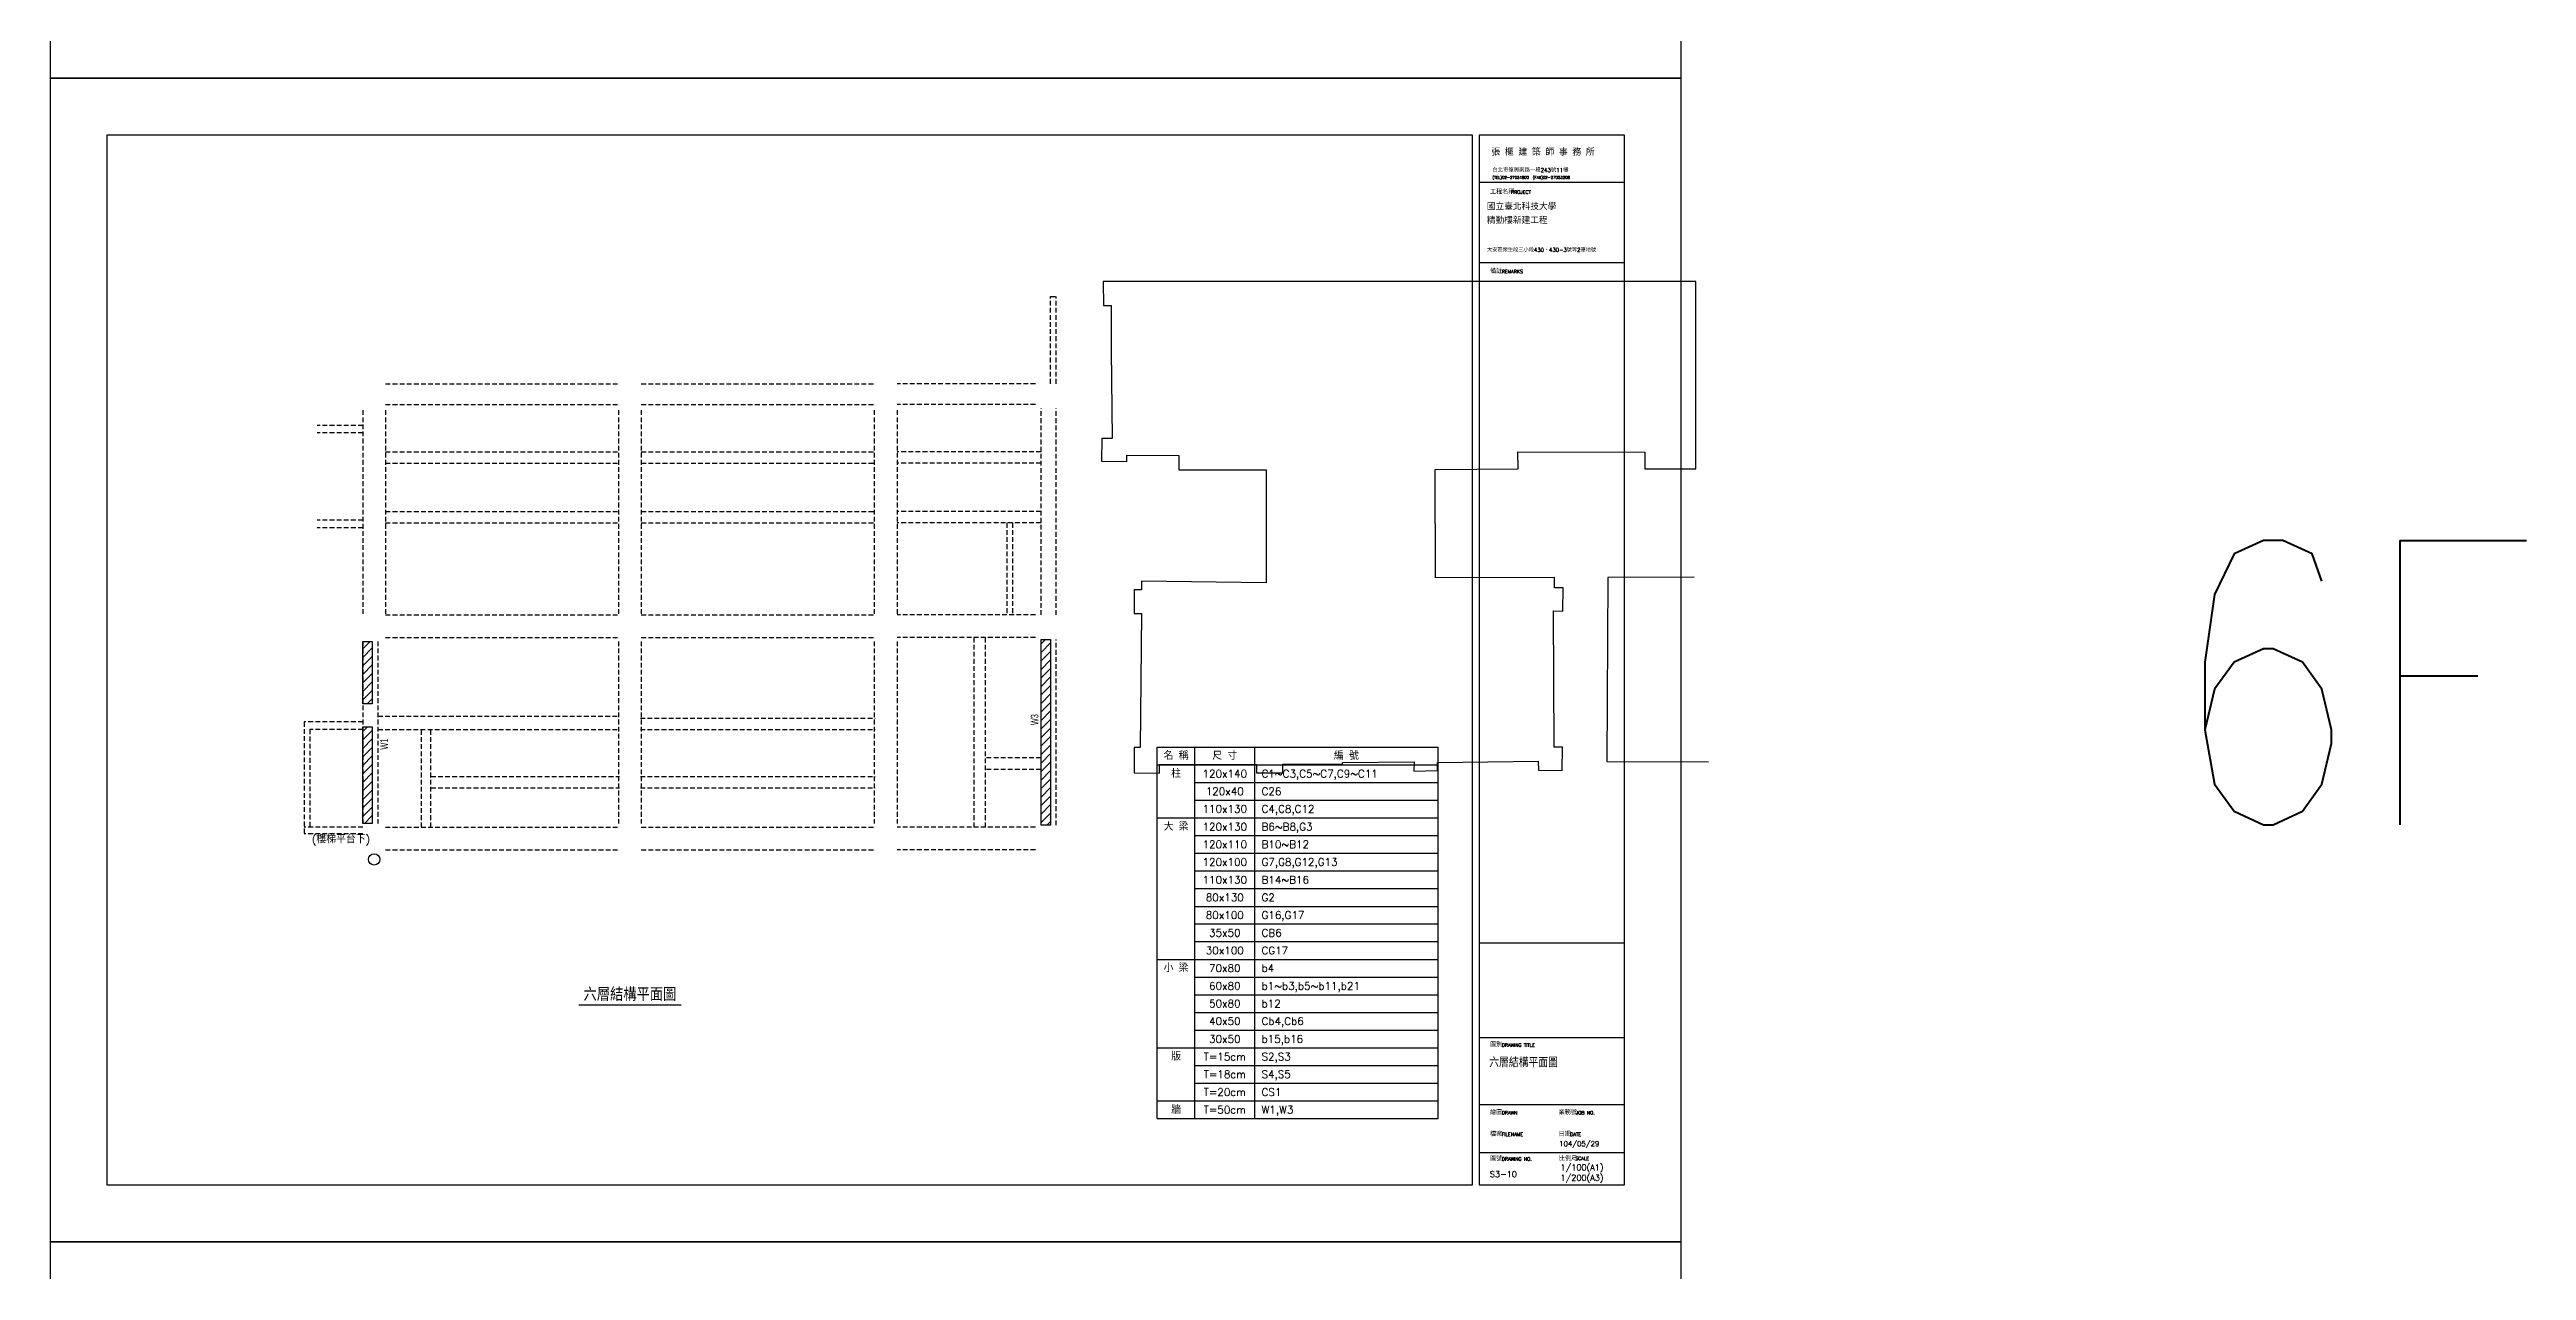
# Model space of a CAD drawing. Header units: millimetres. Extents: x -6716 to 14417, y -6142 to 137521.
# Drawn here: x -2 to 13072, y 61249 to 67691 of the extents above; entities that cross this region are included whole.
import ezdxf
from ezdxf.enums import TextEntityAlignment as Align

# ---------------------------------------------------------------- set-up
doc = ezdxf.new("R2010")
doc.units = ezdxf.units.MM
doc.header["$LTSCALE"] = 100
doc.linetypes.add('HIDDEN', pattern=[0.375, 0.25, -0.125])
for name, color, linetype in [('0-BEAM01', 4, 'HIDDEN'), ('0-BEAM02', 241, 'HIDDEN'), ('0-HATCH', 9, 'Continuous'), ('0-NOTES', 7, 'Continuous'), ('0-TEXT01', 4, 'Continuous'), ('0-TEXTN', 4, 'Continuous'), ('0-TEXTW', 3, 'Continuous'), ('0-WALL', 7, 'HIDDEN'), ('0-施工圖框$0$TEXT-圖框', 3, 'Continuous'), ('0-施工圖框$0$圖框', 7, 'Continuous'), ('CTEXT', 7, 'Continuous'), ('TEXT-標題', 3, 'Continuous'), ('TITLE', 7, 'Continuous')]:
    doc.layers.add(name, color=color, linetype=linetype)
doc.layers.add('RA-Floor-Origin', color=3, linetype='Continuous', lineweight=30)
doc.layers.add('RA-Floor.BoundingBox', color=55, linetype='Continuous', lineweight=20)
doc.layers.add('鄰房', color=2, linetype='Continuous', plot=False)
doc.styles.add('0-施工圖框$0$TXT', font='romans.shx', dxfattribs={"bigfont": 'chineset.shx'})
doc.styles.add('3-AUCAD', font='aucad.shx', dxfattribs={"width": 0.67, "height": 30, "bigfont": 'single.shx'})
doc.styles.add('CHINA', font='romans.shx', dxfattribs={"width": 0.8, "bigfont": 'china.shx'})

msp = doc.modelspace()

# ---------------------------------------------------------------- hatches: boundary and pattern name
at = {"layer": '0-HATCH'}
h = msp.add_hatch(dxfattribs=at)
h.set_pattern_fill('ANSI31', color=256, scale=10, style=0)
h.set_pattern_definition([(45, (2e-06, -37701.005), (-22.45064, 22.45064), [])])
h.paths.add_polyline_path([(1701, 64238), (1651, 64238), (1651, 64568), (1701, 64568)])
h = msp.add_hatch(dxfattribs=at)
h.set_pattern_fill('ANSI31', color=256, scale=10, style=0)
h.set_pattern_definition([(45, (-30, -38456.005), (-22.45064, 22.45064), [])])
h.paths.add_polyline_path([(5281, 63598), (5231, 63598), (5231, 64578), (5281, 64578)])
h = msp.add_hatch(dxfattribs=at)
h.set_pattern_fill('ANSI31', color=256, scale=10, style=0)
h.set_pattern_definition([(45, (0.0002, -38451.005), (-22.45064, 22.45064), [])])
h.paths.add_polyline_path([(1701, 63608), (1651, 63608), (1651, 64118), (1701, 64118)])

# ---------------------------------------------------------------- linework, layer by layer
at = {"layer": '0-BEAM01'}
for p, q in [((5281, 65928), (5281, 66388)), ((5281, 66388), (5311, 66388)), ((5311, 65928), (5311, 66388)), ((1771, 65928), (3001, 65928)), ((3121, 65928), (4351, 65928)), ((5201, 65928), (4471, 65928)), ((1651, 65788), (1651, 64708)), ((1771, 65818), (3001, 65818)), ((1771, 65788), (1771, 64708)), ((3001, 65788), (3001, 64708)), ((3121, 65818), (4351, 65818)), ((3121, 65788), (3121, 64708)), ((4351, 65788), (4351, 64708)), ((5201, 65818), (4471, 65818)), ((4471, 65788), (4471, 64708)), ((5231, 64708), (5231, 65798)), ((5311, 64708), (5311, 65798)), ((1771, 64708), (3001, 64708)), ((1771, 64588), (3001, 64588)), ((3121, 64708), (4351, 64708)), ((3121, 64588), (4351, 64588)), ((5201, 64708), (4471, 64708)), ((5201, 64588), (4471, 64588)), ((1651, 64568), (1651, 63608)), ((1731, 64568), (1731, 63608)), ((3001, 64568), (3001, 63608)), ((3121, 64568), (3121, 63608)), ((4351, 64568), (4351, 63608)), ((4471, 64568), (4471, 63608)), ((5231, 63598), (5231, 64578)), ((5311, 63598), (5311, 64578)), ((1651, 63588), (1341, 63588)), ((1651, 63553), (1341, 63553)), ((1771, 63588), (3001, 63588)), ((3121, 63588), (4351, 63588)), ((5201, 63588), (4471, 63588)), ((1771, 63468), (3001, 63468)), ((3121, 63468), (4351, 63468)), ((5201, 63468), (4471, 63468))]:
    msp.add_line(p, q, dxfattribs=at)
at = {"layer": '0-BEAM02'}
for p, q in [((1651, 65708), (1411, 65708)), ((1651, 65668), (1411, 65668)), ((1771, 65568), (3001, 65568)), ((1771, 65508), (3001, 65508)), ((3121, 65568), (4351, 65568)), ((3121, 65508), (4351, 65508)), ((5231, 65568), (4471, 65568)), ((5231, 65508), (4471, 65508)), ((1771, 65253), (3001, 65253)), ((3121, 65253), (4351, 65253)), ((5231, 65253), (4471, 65253)), ((1651, 65208), (1411, 65208)), ((1651, 65168), (1411, 65168)), ((1771, 65193), (3001, 65193)), ((3121, 65193), (4351, 65193)), ((5231, 65193), (4471, 65193)), ((5051, 65193), (5051, 64708)), ((5081, 65193), (5081, 64708)), ((4876, 64588), (4876, 63588)), ((4936, 64588), (4936, 63588)), ((1651, 64143), (1341, 64143)), ((1341, 64143), (1341, 63553)), ((1371, 64103), (1371, 63588)), ((1651, 64103), (1371, 64103)), ((1731, 64173), (3006, 64173)), ((1731, 64103), (3006, 64103)), ((1961, 63588), (1961, 64103)), ((2011, 63588), (2011, 64103)), ((3116, 64163), (4356, 64163)), ((3116, 64103), (4356, 64103)), ((5231, 63953), (4936, 63953)), ((2011, 63855), (3006, 63855)), ((3116, 63855), (4356, 63855)), ((5231, 63893), (4936, 63893)), ((2011, 63795), (3006, 63795)), ((3116, 63795), (4356, 63795))]:
    msp.add_line(p, q, dxfattribs=at)
at = {"layer": '0-NOTES'}
for p, q in [((5844, 62050), (5844, 64010)), ((5844, 64010), (7328, 64010)), ((6043, 62050), (6043, 64010)), ((6359, 62050), (6359, 64010)), ((7328, 62050), (7328, 64010)), ((5844, 63917), (7328, 63917)), ((5844, 63637), (7328, 63637)), ((5844, 62890), (7328, 62890)), ((5844, 62424), (7328, 62424)), ((5844, 62144), (7328, 62144)), ((5844, 62050), (7328, 62050))]:
    msp.add_line(p, q, dxfattribs=at)
at = {"layer": '0-NOTES', "color": 3}
for p, q in [((6043, 63824), (7328, 63824)), ((6043, 63730), (7328, 63730)), ((6043, 63544), (7328, 63544)), ((6043, 63450), (7328, 63450)), ((6043, 63357), (7328, 63357)), ((6043, 63264), (7328, 63264)), ((6043, 63170), (7328, 63170)), ((6043, 63077), (7328, 63077)), ((6043, 62984), (7328, 62984)), ((6043, 62797), (7328, 62797)), ((6043, 62704), (7328, 62704)), ((6043, 62610), (7328, 62610)), ((6043, 62517), (7328, 62517)), ((6043, 62330), (7328, 62330)), ((6043, 62237), (7328, 62237))]:
    msp.add_line(p, q, dxfattribs=at)
at = {"layer": '0-WALL', "color": 40, "linetype": 'Continuous'}
for points in [[(1701, 64238), (1651, 64238), (1651, 64568), (1701, 64568)], [(5281, 63598), (5231, 63598), (5231, 64578), (5281, 64578)], [(1701, 63608), (1651, 63608), (1651, 64118), (1701, 64118)]]:
    msp.add_lwpolyline(points, close=True, dxfattribs=at)
at = {"layer": '0-施工圖框$0$圖框', "color": 1}
for p, q in [((8310, 67240), (7544, 67240)), ((7544, 67240), (7544, 62976)), ((8310, 62976), (8310, 67240)), ((8310, 66990), (7544, 66990)), ((8310, 66565), (7544, 66565)), ((7544, 62976), (7544, 61700)), ((8310, 62976), (7544, 62976)), ((8310, 61700), (8310, 62976)), ((8310, 62476), (7544, 62476)), ((8310, 62123), (7544, 62123)), ((8310, 61869), (7544, 61869)), ((7544, 61700), (8310, 61700))]:
    msp.add_line(p, q, dxfattribs=at)
at = {"layer": 'Defpoints'}
for points in [[(0, 67540), (8610, 67540), (8610, 73680), (0, 73680)], [(0, 61400), (8610, 61400), (8610, 67540), (0, 67540)], [(300, 61700), (7508, 61700), (7508, 67240), (300, 67240)], [(0, 55260), (8610, 55260), (8610, 61400), (0, 61400)]]:
    msp.add_lwpolyline(points, close=True, dxfattribs=at)
at = {"layer": 'RA-Floor-Origin'}
msp.add_circle((1711, 63418), 30, dxfattribs=at)
at = {"layer": 'RA-Floor.BoundingBox', "const_width": 5}
for points in [[(0, 73680), (8610, 73680), (8610, 67540), (0, 67540)], [(0, 67540), (8610, 67540), (8610, 61400), (0, 61400)], [(0, 61400), (8610, 61400), (8610, 55260), (0, 55260)]]:
    msp.add_lwpolyline(points, close=True, dxfattribs=at)
at = {"layer": 'TITLE', "color": 1}
msp.add_line((2791, 62651), (3331, 62651), dxfattribs=at)
at = {"layer": '鄰房', "color": 8}
for p, q in [((5559, 66467), (5560, 66340)), ((8687, 66467), (5559, 66467)), ((8687, 65479), (8687, 66467)), ((5560, 66340), (5602, 66340)), ((5602, 66340), (5601, 66105)), ((5601, 66105), (5606, 65638)), ((5552, 65639), (5551, 65519)), ((5606, 65638), (5552, 65639)), ((5551, 65519), (5684, 65518)), ((5684, 65518), (5684, 65551)), ((5684, 65551), (5958, 65549)), ((5958, 65549), (5958, 65473)), ((7749, 65478), (7748, 65568)), ((7748, 65568), (8418, 65567)), ((8418, 65567), (8419, 65479)), ((5958, 65473), (6419, 65474)), ((6419, 65474), (6419, 64877)), ((7312, 65476), (7749, 65478)), ((7314, 64903), (7312, 65476)), ((8419, 65479), (8687, 65479)), ((6419, 64877), (5762, 64886)), ((5762, 64886), (5762, 64840)), ((7941, 64905), (7314, 64903)), ((7941, 64851), (7941, 64905)), ((7987, 64851), (7941, 64851)), ((7985, 64728), (7987, 64851)), ((8223, 64906), (8218, 63934)), ((8679, 64907), (8223, 64906)), ((5762, 64840), (5723, 64841)), ((5723, 64841), (5723, 64716)), ((7940, 64010), (7936, 64729)), ((7936, 64729), (7985, 64728)), ((5723, 64716), (5761, 64716)), ((5761, 64716), (5754, 64008)), ((5754, 64008), (5722, 64008)), ((5722, 64008), (5723, 63874)), ((7324, 63929), (7855, 63937)), ((7855, 63937), (7856, 63888)), ((7983, 64010), (7940, 64010)), ((7982, 63887), (7983, 64010)), ((8218, 63934), (8755, 63933)), ((5723, 63874), (5857, 63872)), ((5857, 63872), (5857, 63919)), ((5857, 63919), (6369, 63919)), ((6369, 63919), (6368, 63875)), ((6368, 63875), (6508, 63875)), ((6508, 63875), (6508, 63920)), ((6508, 63920), (6823, 63920)), ((6823, 63929), (7201, 63932)), ((6823, 63920), (6823, 63929)), ((7201, 63932), (7199, 63884)), ((7199, 63884), (7324, 63887)), ((7324, 63887), (7324, 63929)), ((7856, 63888), (7982, 63887))]:
    msp.add_line(p, q, dxfattribs=at)

# ---------------------------------------------------------------- texts
at = {"color": 2, "lineweight": 25, "style": 'CHINA', "width": 0.8}
msp.add_text('6F', height=1500, dxfattribs=at).set_placement((13123, 63601), align=Align.RIGHT)
at = {"layer": '0-TEXT01', "style": '0-施工圖框$0$TXT'}
msp.add_text('(樓梯平台下)', height=40, dxfattribs=at).set_placement((1382, 63504))
at = {"layer": '0-TEXTN', "style": '0-施工圖框$0$TXT'}
for s, p in [('名 稱', (5944, 63964)), ('尺 寸', (6201, 63964)), ('編 號', (6843, 63964)), ('柱', (5944, 63870)), ('120x140', (6201, 63870)), ('110x130', (6201, 63684)), ('120x40', (6201, 63777)), ('大 梁', (5944, 63590)), ('120x130', (6201, 63590)), ('120x110', (6201, 63497)), ('120x100', (6201, 63404)), ('110x130', (6201, 63310)), ('80x130', (6201, 63217)), ('80x100', (6201, 63124)), ('35x50', (6201, 63030)), ('30x100', (6201, 62937)), ('小 梁', (5944, 62844)), ('70x80', (6201, 62844)), ('60x80', (6201, 62750)), ('50x80', (6201, 62657)), ('40x50', (6201, 62564)), ('版', (5944, 62377)), ('T=15cm', (6201, 62377)), ('30x50', (6201, 62470)), ('T=18cm', (6201, 62284)), ('牆', (5944, 62097)), ('T=20cm', (6201, 62190)), ('T=50cm', (6201, 62097))]:
    msp.add_text(s, height=40, dxfattribs=at).set_placement(p, align=Align.MIDDLE_CENTER)
for s, p in [('C1~C3,C5~C7,C9~C11', (6395, 63850)), ('C26', (6395, 63757)), ('C4,C8,C12', (6395, 63664)), ('B6~B8,G3', (6395, 63570)), ('G7,G8,G12,G13', (6395, 63384)), ('B10~B12', (6395, 63477)), ('B14~B16', (6395, 63290)), ('G2', (6395, 63197)), ('G16,G17', (6395, 63104)), ('CB6', (6395, 63010)), ('CG17', (6395, 62917)), ('b4', (6395, 62824)), ('b1~b3,b5~b11,b21', (6395, 62730)), ('b12', (6395, 62637)), ('Cb4,Cb6', (6395, 62544)), ('S2,S3', (6395, 62357)), ('b15,b16', (6395, 62450)), ('S4,S5', (6395, 62264)), ('W1,W3', (6395, 62077)), ('CS1', (6395, 62170))]:
    msp.add_text(s, height=40, dxfattribs=at).set_placement(p)
at = {"layer": '0-TEXTW', "style": '3-AUCAD', "width": 0.67}
for s, p in [('W3', (5217, 64126)), ('W1', (1784, 63997))]:
    msp.add_text(s, height=40, rotation=90, dxfattribs=at).set_placement(p)
at = {"layer": '0-施工圖框$0$TEXT-圖框', "color": 3, "style": '0-施工圖框$0$TXT'}
msp.add_text('104/05/29', height=26.9, dxfattribs=at).set_placement((7966, 61904))
at = {"layer": '0-施工圖框$0$圖框', "color": 4, "style": '0-施工圖框$0$TXT'}
for s, height, p in [('張 樞 建 築 師 事 務 所', 35, (7608, 67132)), ('工程名稱', 24, (7601, 66929)), ('台北市復興南路一段243號11樓', 21, (7613, 67045)), ('(TEL)02-27051800  (FAX)02-27053208', 14.7, (7614, 67009)), ('PROJECT', 18, (7712, 66930)), ('備註', 24, (7601, 66510)), ('REMARKS', 18, (7663, 66511)), ('圖別', 24, (7601, 62428)), ('DRAWING TITLE', 18, (7663, 62429)), ('繪圖', 24, (7601, 62071)), ('檔案', 24, (7601, 61957)), ('DRAWN', 18, (7663, 62072)), ('FILENAME', 18, (7663, 61958)), ('業務號', 24, (7963, 62071)), ('日期', 24, (7963, 61957)), ('DATE', 18, (8025, 61958)), ('JOB NO.', 18, (8054, 62072)), ('圖號', 24, (7601, 61827)), ('DRAWING NO.', 18, (7663, 61828)), ('比例尺', 24, (7964, 61827)), ('SCALE', 18, (8051, 61831))]:
    msp.add_text(s, height=height, dxfattribs=at).set_placement(p)
at = {"layer": '0-施工圖框$0$圖框', "color": 3, "style": '0-施工圖框$0$TXT'}
for s, height, p in [('精勤樓新建工程', 34, (7584, 66772)), ('國立臺北科技大學', 34, (7584, 66845)), ('大安區懷生段三小段430、430-3號等2筆地號', 20.41, (7585, 66624))]:
    msp.add_text(s, height=height, dxfattribs=at).set_placement(p)
at = {"layer": 'CTEXT', "style": '0-施工圖框$0$TXT'}
msp.add_text('六層結構平面圖', height=70, dxfattribs=at).set_placement((3061, 62671), align=Align.CENTER)
at = {"layer": 'TEXT-標題', "ltscale": 200, "style": '0-施工圖框$0$TXT'}
for s, height, p in [('六層結構平面圖', 45, (7597, 62322)), ('S3-10', 31.5, (7600, 61741)), ('1/100(A1)', 31.5, (7973, 61777)), ('1/200(A3)', 31.5, (7973, 61722))]:
    msp.add_text(s, height=height, dxfattribs=at).set_placement(p)

doc.saveas('drawing.dxf')
